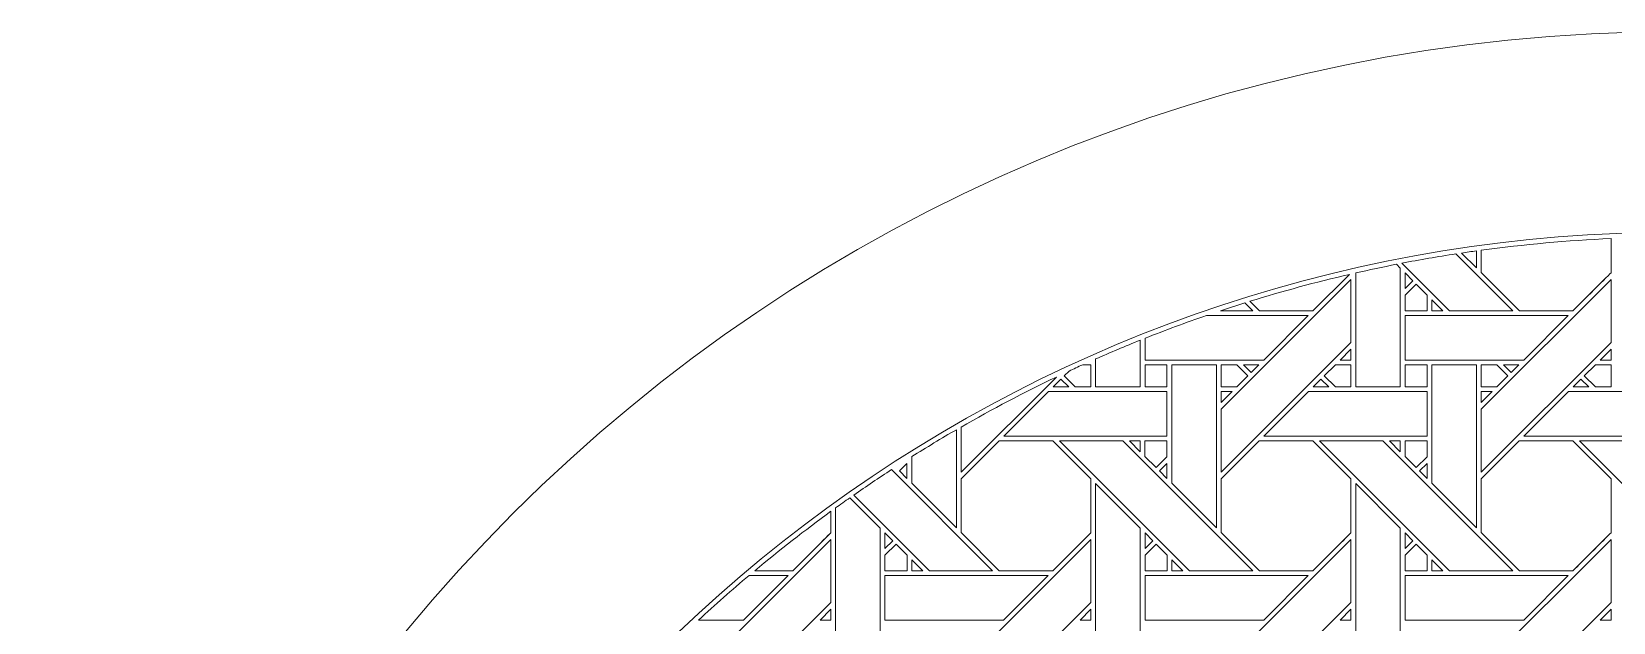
# Model space of a CAD drawing. Header units: inches. Extents: x 6.4 to 18.4, y 3.1 to 15.1.
# Drawn here: x 6.38 to 12.15, y 12.94 to 15.09 of the extents above; entities that cross this region are included whole.
import ezdxf

# ---------------------------------------------------------------- set-up
doc = ezdxf.new("R2010")
doc.units = ezdxf.units.IN
doc.header["$MEASUREMENT"] = 0
doc.layers.add('Design', color=7, linetype='Continuous', lineweight=0)

msp = doc.modelspace()

# ---------------------------------------------------------------- linework, layer by layer
at = {"layer": 'Design'}
for points, knots in [([(12.3829, 15.0948), (9.0691, 15.0948), (6.3829, 12.4085), (6.3829, 9.0948), (6.3829, 5.7811), (9.0691, 3.0948), (12.3829, 3.0948), (15.6966, 3.0948), (18.3829, 5.7811), (18.3829, 9.0948), (18.3829, 12.4085), (15.6966, 15.0948), (12.3829, 15.0948)], [0, 0, 0, 0, 1, 1, 1, 2, 2, 2, 3, 3, 3, 4, 4, 4, 4]), ([(7.399, 10.7636), (7.399, 10.7636), (7.4146, 10.7636), (7.4146, 10.7636), (7.4146, 10.7636), (7.4265, 10.7636), (7.4265, 10.7636), (7.4265, 10.7636), (17.3629, 10.7636), (17.3629, 10.7636), (17.3711, 10.7636), (17.3771, 10.7713), (17.3751, 10.7793), (17.374, 10.7838), (17.3725, 10.7889), (17.3707, 10.7944), (16.6636, 12.8699), (14.6977, 14.3629), (12.3829, 14.3629), (10.0662, 14.3629), (8.0989, 12.8675), (7.3933, 10.7893), (7.3898, 10.779), (7.3884, 10.7717), (7.3905, 10.7675), (7.3918, 10.7649), (7.3945, 10.7636), (7.399, 10.7636)], [0, 0, 0, 0, 1, 1, 1, 2, 2, 2, 3, 3, 3, 4, 4, 4, 5, 5, 5, 6, 6, 6, 7, 7, 7, 8, 8, 8, 9, 9, 9, 9]), ([(11.6717, 14.2969), (11.8275, 14.318), (11.9855, 14.3323), (12.1453, 14.3394), (12.1453, 14.3394), (12.1453, 14.2148), (12.1453, 14.2148), (12.1275, 14.1969), (12.0156, 14.0851), (12.0066, 14.0761), (12.0066, 14.0761), (11.8109, 14.0761), (11.8109, 14.0761), (11.8109, 14.0761), (11.6717, 14.2153), (11.6717, 14.2153), (11.6717, 14.2153), (11.6717, 14.2969), (11.6717, 14.2969)], [0, 0, 0, 0, 1, 1, 1, 2, 2, 2, 3, 3, 3, 4, 4, 4, 5, 5, 5, 6, 6, 6, 6]), ([(11.6717, 14.2969), (11.8275, 14.318), (11.9855, 14.3323), (12.1453, 14.3394), (12.1453, 14.3394), (12.1453, 14.2148), (12.1453, 14.2148), (12.1272, 14.1966), (12.0154, 14.0849), (12.0066, 14.0761), (12.0066, 14.0761), (11.8109, 14.0761), (11.8109, 14.0761), (11.8109, 14.0761), (11.6717, 14.2153), (11.6717, 14.2153), (11.6717, 14.2153), (11.6717, 14.2969), (11.6717, 14.2969)], [0, 0, 0, 0, 1, 1, 1, 2, 2, 2, 3, 3, 3, 4, 4, 4, 5, 5, 5, 6, 6, 6, 6]), ([(11.5791, 14.2836), (11.5791, 14.2836), (11.7867, 14.076), (11.7867, 14.076), (11.7867, 14.076), (11.5556, 14.076), (11.5556, 14.076), (11.5556, 14.076), (11.3822, 14.2495), (11.3822, 14.2495), (11.4475, 14.2621), (11.5131, 14.2735), (11.5791, 14.2836)], [0, 0, 0, 0, 1, 1, 1, 2, 2, 2, 3, 3, 3, 4, 4, 4, 4]), ([(11.6545, 14.2946), (11.6545, 14.2946), (11.6545, 14.2324), (11.6545, 14.2324), (11.6545, 14.2324), (11.6002, 14.2867), (11.6002, 14.2867), (11.6183, 14.2894), (11.6364, 14.2921), (11.6545, 14.2946)], [0, 0, 0, 0, 1, 1, 1, 2, 2, 2, 3, 3, 3, 3]), ([(11.1906, 14.2088), (11.1906, 14.2088), (11.0579, 14.0761), (11.0579, 14.0761), (11.0579, 14.0761), (10.8622, 14.0761), (10.8622, 14.0761), (10.8622, 14.0761), (10.8277, 14.1106), (10.8277, 14.1106), (10.9469, 14.1475), (11.0679, 14.1803), (11.1906, 14.2088)], [0, 0, 0, 0, 1, 1, 1, 2, 2, 2, 3, 3, 3, 4, 4, 4, 4]), ([(11.1906, 14.2088), (11.1906, 14.2088), (11.0579, 14.0761), (11.0579, 14.0761), (11.0579, 14.0761), (10.8622, 14.0761), (10.8622, 14.0761), (10.8622, 14.0761), (10.8277, 14.1106), (10.8277, 14.1106), (10.9469, 14.1475), (11.0679, 14.1803), (11.1906, 14.2088)], [0, 0, 0, 0, 1, 1, 1, 2, 2, 2, 3, 3, 3, 4, 4, 4, 4]), ([(11.2137, 14.214), (11.2631, 14.2253), (11.3127, 14.2358), (11.3626, 14.2456), (11.3626, 14.2456), (11.3765, 14.2317), (11.3765, 14.2317), (11.3765, 14.2317), (11.3765, 13.798), (11.3765, 13.798), (11.3765, 13.798), (11.2137, 13.798), (11.2137, 13.798), (11.2137, 13.798), (11.2137, 14.214), (11.2137, 14.214)], [0, 0, 0, 0, 1, 1, 1, 2, 2, 2, 3, 3, 3, 4, 4, 4, 5, 5, 5, 5]), ([(11.3938, 14.1575), (11.3938, 14.1575), (11.3938, 14.2142), (11.3938, 14.2142), (11.3938, 14.2142), (11.422, 14.1857), (11.422, 14.1857), (11.422, 14.1857), (11.3938, 14.1575), (11.3938, 14.1575)], [0, 0, 0, 0, 1, 1, 1, 2, 2, 2, 3, 3, 3, 3]), ([(11.1966, 13.9603), (11.1966, 13.9603), (10.7229, 13.4866), (10.7229, 13.4866), (10.7229, 13.4866), (10.7229, 13.7167), (10.7229, 13.7167), (10.7229, 13.7167), (11.1966, 14.1903), (11.1966, 14.1903), (11.1966, 14.1903), (11.1966, 13.9603), (11.1966, 13.9603)], [0, 0, 0, 0, 1, 1, 1, 2, 2, 2, 3, 3, 3, 4, 4, 4, 4]), ([(11.3938, 14.1332), (11.3938, 14.1332), (11.4341, 14.1735), (11.4341, 14.1735), (11.4341, 14.1735), (11.4745, 14.1332), (11.4745, 14.1332), (11.4745, 14.1332), (11.4745, 14.0759), (11.4745, 14.0759), (11.4745, 14.0759), (11.3938, 14.0759), (11.3938, 14.0759), (11.3938, 14.0759), (11.3938, 14.1332), (11.3938, 14.1332)], [0, 0, 0, 0, 1, 1, 1, 2, 2, 2, 3, 3, 3, 4, 4, 4, 5, 5, 5, 5]), ([(11.4341, 14.1735), (11.4341, 14.1735), (11.4745, 14.1332), (11.4745, 14.1332), (11.4745, 14.1332), (11.4745, 14.0759), (11.4745, 14.0759), (11.4745, 14.0759), (11.3938, 14.0759), (11.3938, 14.0759), (11.3938, 14.0759), (11.3938, 14.1332), (11.3938, 14.1332), (11.3938, 14.1332), (11.4341, 14.1735), (11.4341, 14.1735)], [0, 0, 0, 0, 1, 1, 1, 2, 2, 2, 3, 3, 3, 4, 4, 4, 5, 5, 5, 5]), ([(12.1453, 13.9603), (12.1453, 13.9603), (11.6717, 13.4866), (11.6717, 13.4866), (11.6717, 13.4866), (11.6717, 13.7167), (11.6717, 13.7167), (11.6717, 13.7167), (12.1453, 14.1903), (12.1453, 14.1903), (12.1453, 14.1903), (12.1453, 13.9603), (12.1453, 13.9603)], [0, 0, 0, 0, 1, 1, 1, 2, 2, 2, 3, 3, 3, 4, 4, 4, 4]), ([(10.8092, 14.1048), (10.8092, 14.1048), (10.838, 14.076), (10.838, 14.076), (10.838, 14.076), (10.7205, 14.076), (10.7205, 14.076), (10.75, 14.0859), (10.7795, 14.0955), (10.8092, 14.1048)], [0, 0, 0, 0, 1, 1, 1, 2, 2, 2, 3, 3, 3, 3]), ([(11.4917, 14.076), (11.4917, 14.076), (11.4917, 14.1158), (11.4917, 14.1158), (11.4917, 14.1158), (11.5314, 14.076), (11.5314, 14.076), (11.5314, 14.076), (11.4917, 14.076), (11.4917, 14.076)], [0, 0, 0, 0, 1, 1, 1, 2, 2, 2, 3, 3, 3, 3]), ([(10.4451, 13.9755), (10.5191, 14.0049), (10.594, 14.0327), (10.6697, 14.0588), (10.6697, 14.0588), (11.0408, 14.0588), (11.0408, 14.0588), (11.0408, 14.0588), (10.8781, 13.8961), (10.8781, 13.8961), (10.8781, 13.8961), (10.4451, 13.8961), (10.4451, 13.8961), (10.4451, 13.8961), (10.4451, 13.9755), (10.4451, 13.9755)], [0, 0, 0, 0, 1, 1, 1, 2, 2, 2, 3, 3, 3, 4, 4, 4, 5, 5, 5, 5]), ([(11.9895, 14.0588), (11.9895, 14.0588), (11.8268, 13.8961), (11.8268, 13.8961), (11.8268, 13.8961), (11.3938, 13.8961), (11.3938, 13.8961), (11.3938, 13.8961), (11.3938, 14.0588), (11.3938, 14.0588), (11.3938, 14.0588), (11.9895, 14.0588), (11.9895, 14.0588)], [0, 0, 0, 0, 1, 1, 1, 2, 2, 2, 3, 3, 3, 4, 4, 4, 4]), ([(10.265, 13.9), (10.3188, 13.9237), (10.3731, 13.9466), (10.4278, 13.9686), (10.4278, 13.9686), (10.4278, 13.798), (10.4278, 13.798), (10.4278, 13.798), (10.265, 13.798), (10.265, 13.798), (10.265, 13.798), (10.265, 13.9), (10.265, 13.9)], [0, 0, 0, 0, 1, 1, 1, 2, 2, 2, 3, 3, 3, 4, 4, 4, 4]), ([(11.1966, 13.8961), (11.1966, 13.8961), (11.1568, 13.8961), (11.1568, 13.8961), (11.1568, 13.8961), (11.1966, 13.9359), (11.1966, 13.9359), (11.1966, 13.9359), (11.1966, 13.8961), (11.1966, 13.8961)], [0, 0, 0, 0, 1, 1, 1, 2, 2, 2, 3, 3, 3, 3]), ([(12.1056, 13.8961), (12.1056, 13.8961), (12.1453, 13.9359), (12.1453, 13.9359), (12.1453, 13.9359), (12.1453, 13.8961), (12.1453, 13.8961), (12.1453, 13.8961), (12.1056, 13.8961), (12.1056, 13.8961)], [0, 0, 0, 0, 1, 1, 1, 2, 2, 2, 3, 3, 3, 3]), ([(10.168, 13.856), (10.1845, 13.8637), (10.2011, 13.8714), (10.2177, 13.8789), (10.2177, 13.8789), (10.2479, 13.8789), (10.2479, 13.8789), (10.2479, 13.8789), (10.2479, 13.7981), (10.2479, 13.7981), (10.2479, 13.7981), (10.1907, 13.7981), (10.1907, 13.7981), (10.1907, 13.7981), (10.1504, 13.8385), (10.1504, 13.8385), (10.1504, 13.8385), (10.168, 13.856), (10.168, 13.856)], [0, 0, 0, 0, 1, 1, 1, 2, 2, 2, 3, 3, 3, 4, 4, 4, 5, 5, 5, 6, 6, 6, 6]), ([(10.168, 13.856), (10.1845, 13.8637), (10.2011, 13.8714), (10.2177, 13.8789), (10.2177, 13.8789), (10.2479, 13.8789), (10.2479, 13.8789), (10.2479, 13.8789), (10.2479, 13.7981), (10.2479, 13.7981), (10.2479, 13.7981), (10.1907, 13.7981), (10.1907, 13.7981), (10.1907, 13.7981), (10.1504, 13.8385), (10.1504, 13.8385), (10.1504, 13.8385), (10.168, 13.856), (10.168, 13.856)], [0, 0, 0, 0, 1, 1, 1, 2, 2, 2, 3, 3, 3, 4, 4, 4, 5, 5, 5, 6, 6, 6, 6]), ([(10.4451, 13.8789), (10.4451, 13.8789), (10.5253, 13.8789), (10.5253, 13.8789), (10.5253, 13.8789), (10.5253, 13.7981), (10.5253, 13.7981), (10.5253, 13.7981), (10.4451, 13.7981), (10.4451, 13.7981), (10.4451, 13.7981), (10.4451, 13.8789), (10.4451, 13.8789)], [0, 0, 0, 0, 1, 1, 1, 2, 2, 2, 3, 3, 3, 4, 4, 4, 4]), ([(10.4451, 13.8789), (10.4451, 13.8789), (10.5253, 13.8789), (10.5253, 13.8789), (10.5253, 13.8789), (10.5253, 13.7981), (10.5253, 13.7981), (10.5253, 13.7981), (10.4451, 13.7981), (10.4451, 13.7981), (10.4451, 13.7981), (10.4451, 13.8789), (10.4451, 13.8789)], [0, 0, 0, 0, 1, 1, 1, 2, 2, 2, 3, 3, 3, 4, 4, 4, 4]), ([(10.5429, 13.4466), (10.5429, 13.4466), (10.5429, 13.8788), (10.5429, 13.8788), (10.5429, 13.8788), (10.7058, 13.8788), (10.7058, 13.8788), (10.7058, 13.8788), (10.7058, 13.2837), (10.7058, 13.2837), (10.7058, 13.2837), (10.5429, 13.4466), (10.5429, 13.4466)], [0, 0, 0, 0, 1, 1, 1, 2, 2, 2, 3, 3, 3, 4, 4, 4, 4]), ([(10.7229, 13.8789), (10.7229, 13.8789), (10.78, 13.8789), (10.78, 13.8789), (10.7851, 13.8738), (10.8159, 13.8429), (10.8203, 13.8385), (10.8203, 13.8385), (10.7799, 13.7981), (10.7799, 13.7981), (10.7799, 13.7981), (10.7229, 13.7981), (10.7229, 13.7981), (10.7229, 13.7981), (10.7229, 13.8789), (10.7229, 13.8789)], [0, 0, 0, 0, 1, 1, 1, 2, 2, 2, 3, 3, 3, 4, 4, 4, 5, 5, 5, 5]), ([(10.8203, 13.8385), (10.8203, 13.8385), (10.7799, 13.7981), (10.7799, 13.7981), (10.7799, 13.7981), (10.7229, 13.7981), (10.7229, 13.7981), (10.7229, 13.7981), (10.7229, 13.8789), (10.7229, 13.8789), (10.7229, 13.8789), (10.78, 13.8789), (10.78, 13.8789), (10.7852, 13.8736), (10.816, 13.8428), (10.8203, 13.8385)], [0, 0, 0, 0, 1, 1, 1, 2, 2, 2, 3, 3, 3, 4, 4, 4, 5, 5, 5, 5]), ([(10.8044, 13.8788), (10.8044, 13.8788), (10.8608, 13.8788), (10.8608, 13.8788), (10.8608, 13.8788), (10.8325, 13.8506), (10.8325, 13.8506), (10.8325, 13.8506), (10.8044, 13.8788), (10.8044, 13.8788)], [0, 0, 0, 0, 1, 1, 1, 2, 2, 2, 3, 3, 3, 3]), ([(11.1966, 13.7981), (11.1966, 13.7981), (11.1395, 13.7981), (11.1395, 13.7981), (11.1395, 13.7981), (11.0991, 13.8385), (11.0991, 13.8385), (11.0991, 13.8385), (11.1396, 13.8789), (11.1396, 13.8789), (11.1396, 13.8789), (11.1966, 13.8789), (11.1966, 13.8789), (11.1966, 13.8789), (11.1966, 13.7981), (11.1966, 13.7981)], [0, 0, 0, 0, 1, 1, 1, 2, 2, 2, 3, 3, 3, 4, 4, 4, 5, 5, 5, 5]), ([(11.0991, 13.8385), (11.0991, 13.8385), (11.1396, 13.8789), (11.1396, 13.8789), (11.1396, 13.8789), (11.1966, 13.8789), (11.1966, 13.8789), (11.1966, 13.8789), (11.1966, 13.7981), (11.1966, 13.7981), (11.1966, 13.7981), (11.1395, 13.7981), (11.1395, 13.7981), (11.1395, 13.7981), (11.0991, 13.8385), (11.0991, 13.8385)], [0, 0, 0, 0, 1, 1, 1, 2, 2, 2, 3, 3, 3, 4, 4, 4, 5, 5, 5, 5]), ([(11.474, 13.7981), (11.474, 13.7981), (11.3938, 13.7981), (11.3938, 13.7981), (11.3938, 13.7981), (11.3938, 13.8789), (11.3938, 13.8789), (11.3938, 13.8789), (11.474, 13.8789), (11.474, 13.8789), (11.474, 13.8789), (11.474, 13.7981), (11.474, 13.7981)], [0, 0, 0, 0, 1, 1, 1, 2, 2, 2, 3, 3, 3, 4, 4, 4, 4]), ([(11.474, 13.8789), (11.474, 13.8789), (11.474, 13.7981), (11.474, 13.7981), (11.474, 13.7981), (11.3938, 13.7981), (11.3938, 13.7981), (11.3938, 13.7981), (11.3938, 13.8789), (11.3938, 13.8789), (11.3938, 13.8789), (11.474, 13.8789), (11.474, 13.8789)], [0, 0, 0, 0, 1, 1, 1, 2, 2, 2, 3, 3, 3, 4, 4, 4, 4]), ([(11.4916, 13.4466), (11.4916, 13.4466), (11.4916, 13.8788), (11.4916, 13.8788), (11.4916, 13.8788), (11.6545, 13.8788), (11.6545, 13.8788), (11.6545, 13.8788), (11.6545, 13.2837), (11.6545, 13.2837), (11.6545, 13.2837), (11.4916, 13.4466), (11.4916, 13.4466)], [0, 0, 0, 0, 1, 1, 1, 2, 2, 2, 3, 3, 3, 4, 4, 4, 4]), ([(11.6717, 13.8789), (11.6717, 13.8789), (11.7287, 13.8789), (11.7287, 13.8789), (11.7339, 13.8738), (11.7646, 13.8429), (11.7691, 13.8385), (11.7691, 13.8385), (11.7286, 13.7981), (11.7286, 13.7981), (11.7286, 13.7981), (11.6717, 13.7981), (11.6717, 13.7981), (11.6717, 13.7981), (11.6717, 13.8789), (11.6717, 13.8789)], [0, 0, 0, 0, 1, 1, 1, 2, 2, 2, 3, 3, 3, 4, 4, 4, 5, 5, 5, 5]), ([(11.6717, 13.7981), (11.6717, 13.7981), (11.6717, 13.8789), (11.6717, 13.8789), (11.6717, 13.8789), (11.7287, 13.8789), (11.7287, 13.8789), (11.7338, 13.8738), (11.7646, 13.843), (11.7691, 13.8385), (11.7691, 13.8385), (11.7286, 13.7981), (11.7286, 13.7981), (11.7286, 13.7981), (11.6717, 13.7981), (11.6717, 13.7981)], [0, 0, 0, 0, 1, 1, 1, 2, 2, 2, 3, 3, 3, 4, 4, 4, 5, 5, 5, 5]), ([(11.7531, 13.8788), (11.7531, 13.8788), (11.8096, 13.8788), (11.8096, 13.8788), (11.8096, 13.8788), (11.7813, 13.8506), (11.7813, 13.8506), (11.7813, 13.8506), (11.7531, 13.8788), (11.7531, 13.8788)], [0, 0, 0, 0, 1, 1, 1, 2, 2, 2, 3, 3, 3, 3]), ([(12.1453, 13.7981), (12.1453, 13.7981), (12.0882, 13.7981), (12.0882, 13.7981), (12.0882, 13.7981), (12.0479, 13.8385), (12.0479, 13.8385), (12.0479, 13.8385), (12.0883, 13.8789), (12.0883, 13.8789), (12.0883, 13.8789), (12.1453, 13.8789), (12.1453, 13.8789), (12.1453, 13.8789), (12.1453, 13.7981), (12.1453, 13.7981)], [0, 0, 0, 0, 1, 1, 1, 2, 2, 2, 3, 3, 3, 4, 4, 4, 5, 5, 5, 5]), ([(12.1453, 13.8789), (12.1453, 13.8789), (12.1453, 13.7981), (12.1453, 13.7981), (12.1453, 13.7981), (12.0882, 13.7981), (12.0882, 13.7981), (12.0882, 13.7981), (12.0479, 13.8385), (12.0479, 13.8385), (12.0479, 13.8385), (12.0883, 13.8789), (12.0883, 13.8789), (12.0883, 13.8789), (12.1453, 13.8789), (12.1453, 13.8789)], [0, 0, 0, 0, 1, 1, 1, 2, 2, 2, 3, 3, 3, 4, 4, 4, 5, 5, 5, 5]), ([(9.7742, 13.6518), (9.8875, 13.7168), (10.0034, 13.7776), (10.1218, 13.8342), (10.1218, 13.8342), (9.7742, 13.4866), (9.7742, 13.4866), (9.7742, 13.4866), (9.7742, 13.6518), (9.7742, 13.6518)], [0, 0, 0, 0, 1, 1, 1, 2, 2, 2, 3, 3, 3, 3]), ([(10.1666, 13.798), (10.1666, 13.798), (10.11, 13.798), (10.11, 13.798), (10.11, 13.798), (10.1383, 13.8263), (10.1383, 13.8263), (10.1383, 13.8263), (10.1666, 13.798), (10.1666, 13.798)], [0, 0, 0, 0, 1, 1, 1, 2, 2, 2, 3, 3, 3, 3]), ([(11.1153, 13.798), (11.1153, 13.798), (11.0588, 13.798), (11.0588, 13.798), (11.0588, 13.798), (11.087, 13.8263), (11.087, 13.8263), (11.087, 13.8263), (11.1153, 13.798), (11.1153, 13.798)], [0, 0, 0, 0, 1, 1, 1, 2, 2, 2, 3, 3, 3, 3]), ([(12.064, 13.798), (12.064, 13.798), (12.0075, 13.798), (12.0075, 13.798), (12.0075, 13.798), (12.0358, 13.8263), (12.0358, 13.8263), (12.0358, 13.8263), (12.064, 13.798), (12.064, 13.798)], [0, 0, 0, 0, 1, 1, 1, 2, 2, 2, 3, 3, 3, 3]), ([(9.9301, 13.6181), (9.9301, 13.6181), (10.0929, 13.7809), (10.0929, 13.7809), (10.0929, 13.7809), (10.5253, 13.7809), (10.5253, 13.7809), (10.5253, 13.7809), (10.5253, 13.6181), (10.5253, 13.6181), (10.5253, 13.6181), (9.9301, 13.6181), (9.9301, 13.6181)], [0, 0, 0, 0, 1, 1, 1, 2, 2, 2, 3, 3, 3, 4, 4, 4, 4]), ([(10.7628, 13.7809), (10.7628, 13.7809), (10.7229, 13.7411), (10.7229, 13.7411), (10.7229, 13.7411), (10.7229, 13.7809), (10.7229, 13.7809), (10.7229, 13.7809), (10.7628, 13.7809), (10.7628, 13.7809)], [0, 0, 0, 0, 1, 1, 1, 2, 2, 2, 3, 3, 3, 3]), ([(11.4741, 13.7809), (11.4741, 13.7809), (11.4741, 13.6181), (11.4741, 13.6181), (11.4741, 13.6181), (10.8788, 13.6181), (10.8788, 13.6181), (10.8788, 13.6181), (11.0416, 13.7809), (11.0416, 13.7809), (11.0416, 13.7809), (11.4741, 13.7809), (11.4741, 13.7809)], [0, 0, 0, 0, 1, 1, 1, 2, 2, 2, 3, 3, 3, 4, 4, 4, 4]), ([(11.7115, 13.7809), (11.7115, 13.7809), (11.6717, 13.7411), (11.6717, 13.7411), (11.6717, 13.7411), (11.6717, 13.7809), (11.6717, 13.7809), (11.6717, 13.7809), (11.7115, 13.7809), (11.7115, 13.7809)], [0, 0, 0, 0, 1, 1, 1, 2, 2, 2, 3, 3, 3, 3]), ([(12.4228, 13.7809), (12.4228, 13.7809), (12.4228, 13.6181), (12.4228, 13.6181), (12.4228, 13.6181), (11.8275, 13.6181), (11.8275, 13.6181), (11.8275, 13.6181), (11.9904, 13.7809), (11.9904, 13.7809), (11.9904, 13.7809), (12.4228, 13.7809), (12.4228, 13.7809)], [0, 0, 0, 0, 1, 1, 1, 2, 2, 2, 3, 3, 3, 4, 4, 4, 4]), ([(9.5942, 13.5436), (9.6478, 13.5773), (9.7021, 13.6101), (9.7571, 13.6419), (9.7571, 13.6419), (9.7571, 13.2837), (9.7571, 13.2837), (9.7571, 13.2837), (9.5942, 13.4466), (9.5942, 13.4466), (9.5942, 13.4466), (9.5942, 13.5436), (9.5942, 13.5436)], [0, 0, 0, 0, 1, 1, 1, 2, 2, 2, 3, 3, 3, 4, 4, 4, 4]), ([(9.7742, 13.4623), (9.7742, 13.4623), (9.9129, 13.601), (9.9129, 13.601), (9.9129, 13.601), (10.1091, 13.601), (10.1091, 13.601), (10.1091, 13.601), (10.2478, 13.4623), (10.2478, 13.4623), (10.2478, 13.4623), (10.2478, 13.2661), (10.2478, 13.2661), (10.23, 13.2481), (10.1181, 13.1364), (10.1091, 13.1274), (10.1091, 13.1274), (9.9134, 13.1274), (9.9134, 13.1274), (9.9134, 13.1274), (9.7742, 13.2666), (9.7742, 13.2666), (9.7742, 13.2666), (9.7742, 13.4623), (9.7742, 13.4623)], [0, 0, 0, 0, 1, 1, 1, 2, 2, 2, 3, 3, 3, 4, 4, 4, 5, 5, 5, 6, 6, 6, 7, 7, 7, 8, 8, 8, 8]), ([(9.7742, 13.4623), (9.7742, 13.4623), (9.9129, 13.601), (9.9129, 13.601), (9.9129, 13.601), (10.1091, 13.601), (10.1091, 13.601), (10.1091, 13.601), (10.2478, 13.4623), (10.2478, 13.4623), (10.2478, 13.4623), (10.2478, 13.2661), (10.2478, 13.2661), (10.23, 13.248), (10.118, 13.1363), (10.1091, 13.1274), (10.1091, 13.1274), (9.9134, 13.1274), (9.9134, 13.1274), (9.9134, 13.1274), (9.7742, 13.2666), (9.7742, 13.2666), (9.7742, 13.2666), (9.7742, 13.4623), (9.7742, 13.4623)], [0, 0, 0, 0, 1, 1, 1, 2, 2, 2, 3, 3, 3, 4, 4, 4, 5, 5, 5, 6, 6, 6, 7, 7, 7, 8, 8, 8, 8]), ([(10.3643, 13.601), (10.3643, 13.601), (10.838, 13.1273), (10.838, 13.1273), (10.838, 13.1273), (10.6069, 13.1273), (10.6069, 13.1273), (10.6069, 13.1273), (10.1334, 13.601), (10.1334, 13.601), (10.1334, 13.601), (10.3643, 13.601), (10.3643, 13.601)], [0, 0, 0, 0, 1, 1, 1, 2, 2, 2, 3, 3, 3, 4, 4, 4, 4]), ([(10.4279, 13.601), (10.4279, 13.601), (10.4279, 13.5611), (10.4279, 13.5611), (10.4279, 13.5611), (10.3884, 13.601), (10.3884, 13.601), (10.3884, 13.601), (10.4279, 13.601), (10.4279, 13.601)], [0, 0, 0, 0, 1, 1, 1, 2, 2, 2, 3, 3, 3, 3]), ([(10.445, 13.601), (10.445, 13.601), (10.5253, 13.601), (10.5253, 13.601), (10.5253, 13.601), (10.5253, 13.5434), (10.5253, 13.5434), (10.5253, 13.5434), (10.4854, 13.5035), (10.4854, 13.5035), (10.4854, 13.5035), (10.445, 13.5438), (10.445, 13.5438), (10.445, 13.5438), (10.445, 13.601), (10.445, 13.601)], [0, 0, 0, 0, 1, 1, 1, 2, 2, 2, 3, 3, 3, 4, 4, 4, 5, 5, 5, 5]), ([(10.4854, 13.5035), (10.4854, 13.5035), (10.445, 13.5438), (10.445, 13.5438), (10.445, 13.5438), (10.445, 13.601), (10.445, 13.601), (10.445, 13.601), (10.5253, 13.601), (10.5253, 13.601), (10.5253, 13.601), (10.5253, 13.5434), (10.5253, 13.5434), (10.5253, 13.5434), (10.4854, 13.5035), (10.4854, 13.5035)], [0, 0, 0, 0, 1, 1, 1, 2, 2, 2, 3, 3, 3, 4, 4, 4, 5, 5, 5, 5]), ([(10.7229, 13.4623), (10.7229, 13.4623), (10.8616, 13.601), (10.8616, 13.601), (10.8616, 13.601), (11.0578, 13.601), (11.0578, 13.601), (11.0578, 13.601), (11.1966, 13.4623), (11.1966, 13.4623), (11.1966, 13.4623), (11.1966, 13.2661), (11.1966, 13.2661), (11.1788, 13.2481), (11.0669, 13.1364), (11.0579, 13.1274), (11.0579, 13.1274), (10.8622, 13.1274), (10.8622, 13.1274), (10.8622, 13.1274), (10.7229, 13.2666), (10.7229, 13.2666), (10.7229, 13.2666), (10.7229, 13.4623), (10.7229, 13.4623)], [0, 0, 0, 0, 1, 1, 1, 2, 2, 2, 3, 3, 3, 4, 4, 4, 5, 5, 5, 6, 6, 6, 7, 7, 7, 8, 8, 8, 8]), ([(11.0578, 13.601), (11.0578, 13.601), (11.1966, 13.4623), (11.1966, 13.4623), (11.1966, 13.4623), (11.1966, 13.2661), (11.1966, 13.2661), (11.1787, 13.248), (11.0668, 13.1363), (11.0579, 13.1274), (11.0579, 13.1274), (10.8622, 13.1274), (10.8622, 13.1274), (10.8622, 13.1274), (10.7229, 13.2666), (10.7229, 13.2666), (10.7229, 13.2666), (10.7229, 13.4623), (10.7229, 13.4623), (10.7229, 13.4623), (10.8616, 13.601), (10.8616, 13.601), (10.8616, 13.601), (11.0578, 13.601), (11.0578, 13.601)], [0, 0, 0, 0, 1, 1, 1, 2, 2, 2, 3, 3, 3, 4, 4, 4, 5, 5, 5, 6, 6, 6, 7, 7, 7, 8, 8, 8, 8]), ([(11.7867, 13.1273), (11.7867, 13.1273), (11.5556, 13.1273), (11.5556, 13.1273), (11.5556, 13.1273), (11.0821, 13.601), (11.0821, 13.601), (11.0821, 13.601), (11.313, 13.601), (11.313, 13.601), (11.313, 13.601), (11.7867, 13.1273), (11.7867, 13.1273)], [0, 0, 0, 0, 1, 1, 1, 2, 2, 2, 3, 3, 3, 4, 4, 4, 4]), ([(11.3372, 13.601), (11.3372, 13.601), (11.3766, 13.601), (11.3766, 13.601), (11.3766, 13.601), (11.3766, 13.5611), (11.3766, 13.5611), (11.3766, 13.5611), (11.3372, 13.601), (11.3372, 13.601)], [0, 0, 0, 0, 1, 1, 1, 2, 2, 2, 3, 3, 3, 3]), ([(11.3938, 13.601), (11.3938, 13.601), (11.474, 13.601), (11.474, 13.601), (11.474, 13.601), (11.474, 13.5434), (11.474, 13.5434), (11.474, 13.5434), (11.4341, 13.5035), (11.4341, 13.5035), (11.4341, 13.5035), (11.3938, 13.5438), (11.3938, 13.5438), (11.3938, 13.5438), (11.3938, 13.601), (11.3938, 13.601)], [0, 0, 0, 0, 1, 1, 1, 2, 2, 2, 3, 3, 3, 4, 4, 4, 5, 5, 5, 5]), ([(11.474, 13.5434), (11.474, 13.5434), (11.4341, 13.5035), (11.4341, 13.5035), (11.4341, 13.5035), (11.3938, 13.5438), (11.3938, 13.5438), (11.3938, 13.5438), (11.3938, 13.601), (11.3938, 13.601), (11.3938, 13.601), (11.474, 13.601), (11.474, 13.601), (11.474, 13.601), (11.474, 13.5434), (11.474, 13.5434)], [0, 0, 0, 0, 1, 1, 1, 2, 2, 2, 3, 3, 3, 4, 4, 4, 5, 5, 5, 5]), ([(11.6717, 13.4623), (11.6717, 13.4623), (11.8104, 13.601), (11.8104, 13.601), (11.8104, 13.601), (12.0066, 13.601), (12.0066, 13.601), (12.0066, 13.601), (12.1453, 13.4623), (12.1453, 13.4623), (12.1453, 13.4623), (12.1453, 13.2661), (12.1453, 13.2661), (12.1275, 13.2481), (12.0156, 13.1364), (12.0066, 13.1274), (12.0066, 13.1274), (11.8109, 13.1274), (11.8109, 13.1274), (11.8109, 13.1274), (11.6717, 13.2666), (11.6717, 13.2666), (11.6717, 13.2666), (11.6717, 13.4623), (11.6717, 13.4623)], [0, 0, 0, 0, 1, 1, 1, 2, 2, 2, 3, 3, 3, 4, 4, 4, 5, 5, 5, 6, 6, 6, 7, 7, 7, 8, 8, 8, 8]), ([(12.0066, 13.601), (12.0066, 13.601), (12.1453, 13.4623), (12.1453, 13.4623), (12.1453, 13.4623), (12.1453, 13.2661), (12.1453, 13.2661), (12.1277, 13.2483), (12.0157, 13.1365), (12.0066, 13.1274), (12.0066, 13.1274), (11.8109, 13.1274), (11.8109, 13.1274), (11.8109, 13.1274), (11.6717, 13.2666), (11.6717, 13.2666), (11.6717, 13.2666), (11.6717, 13.4623), (11.6717, 13.4623), (11.6717, 13.4623), (11.8104, 13.601), (11.8104, 13.601), (11.8104, 13.601), (12.0066, 13.601), (12.0066, 13.601)], [0, 0, 0, 0, 1, 1, 1, 2, 2, 2, 3, 3, 3, 4, 4, 4, 5, 5, 5, 6, 6, 6, 7, 7, 7, 8, 8, 8, 8]), ([(12.7354, 13.1273), (12.7354, 13.1273), (12.5044, 13.1273), (12.5044, 13.1273), (12.5044, 13.1273), (12.0308, 13.601), (12.0308, 13.601), (12.0308, 13.601), (12.2618, 13.601), (12.2618, 13.601), (12.2618, 13.601), (12.7354, 13.1273), (12.7354, 13.1273)], [0, 0, 0, 0, 1, 1, 1, 2, 2, 2, 3, 3, 3, 4, 4, 4, 4]), ([(9.5766, 13.5191), (9.5766, 13.5191), (9.5766, 13.464), (9.5766, 13.464), (9.5766, 13.464), (9.5488, 13.4913), (9.5488, 13.4913), (9.5488, 13.4913), (9.5766, 13.5191), (9.5766, 13.5191)], [0, 0, 0, 0, 1, 1, 1, 2, 2, 2, 3, 3, 3, 3]), ([(10.5253, 13.5191), (10.5253, 13.5191), (10.5253, 13.464), (10.5253, 13.464), (10.5253, 13.464), (10.4976, 13.4913), (10.4976, 13.4913), (10.4976, 13.4913), (10.5253, 13.5191), (10.5253, 13.5191)], [0, 0, 0, 0, 1, 1, 1, 2, 2, 2, 3, 3, 3, 3]), ([(11.4741, 13.5191), (11.4741, 13.5191), (11.4741, 13.464), (11.4741, 13.464), (11.4741, 13.464), (11.4463, 13.4913), (11.4463, 13.4913), (11.4463, 13.4913), (11.4741, 13.5191), (11.4741, 13.5191)], [0, 0, 0, 0, 1, 1, 1, 2, 2, 2, 3, 3, 3, 3]), ([(9.5203, 13.4963), (9.5203, 13.4963), (9.8892, 13.1273), (9.8892, 13.1273), (9.8892, 13.1273), (9.6582, 13.1273), (9.6582, 13.1273), (9.6582, 13.1273), (9.3823, 13.4033), (9.3823, 13.4033), (9.4278, 13.435), (9.4738, 13.466), (9.5203, 13.4963)], [0, 0, 0, 0, 1, 1, 1, 2, 2, 2, 3, 3, 3, 4, 4, 4, 4]), ([(9.3163, 13.3564), (9.3335, 13.3689), (9.3508, 13.3812), (9.3682, 13.3934), (9.3682, 13.3934), (9.4791, 13.283), (9.4791, 13.283), (9.4791, 13.283), (9.4791, 12.8493), (9.4791, 12.8493), (9.4791, 12.8493), (9.3163, 12.8493), (9.3163, 12.8493), (9.3163, 12.8493), (9.3163, 13.3564), (9.3163, 13.3564)], [0, 0, 0, 0, 1, 1, 1, 2, 2, 2, 3, 3, 3, 4, 4, 4, 5, 5, 5, 5]), ([(10.265, 12.8493), (10.265, 12.8493), (10.265, 13.4452), (10.265, 13.4452), (10.265, 13.4452), (10.4278, 13.283), (10.4278, 13.283), (10.4278, 13.283), (10.4278, 12.8493), (10.4278, 12.8493), (10.4278, 12.8493), (10.265, 12.8493), (10.265, 12.8493)], [0, 0, 0, 0, 1, 1, 1, 2, 2, 2, 3, 3, 3, 4, 4, 4, 4]), ([(11.2137, 12.8493), (11.2137, 12.8493), (11.2137, 13.4452), (11.2137, 13.4452), (11.2137, 13.4452), (11.3765, 13.283), (11.3765, 13.283), (11.3765, 13.283), (11.3765, 12.8493), (11.3765, 12.8493), (11.3765, 12.8493), (11.2137, 12.8493), (11.2137, 12.8493)], [0, 0, 0, 0, 1, 1, 1, 2, 2, 2, 3, 3, 3, 4, 4, 4, 4]), ([(9.2991, 13.3441), (9.2991, 13.3441), (9.2991, 13.2661), (9.2991, 13.2661), (9.2813, 13.2481), (9.1694, 13.1364), (9.1604, 13.1274), (9.1604, 13.1274), (9.0212, 13.1274), (9.0212, 13.1274), (9.1113, 13.2026), (9.204, 13.2749), (9.2991, 13.3441)], [0, 0, 0, 0, 1, 1, 1, 2, 2, 2, 3, 3, 3, 4, 4, 4, 4]), ([(9.2991, 13.3441), (9.2991, 13.3441), (9.2991, 13.2661), (9.2991, 13.2661), (9.2815, 13.2483), (9.1695, 13.1365), (9.1604, 13.1274), (9.1604, 13.1274), (9.0212, 13.1274), (9.0212, 13.1274), (9.1113, 13.2026), (9.204, 13.2749), (9.2991, 13.3441)], [0, 0, 0, 0, 1, 1, 1, 2, 2, 2, 3, 3, 3, 4, 4, 4, 4]), ([(9.2992, 13.0116), (9.2992, 13.0116), (8.8255, 12.5379), (8.8255, 12.5379), (8.8255, 12.5379), (8.8255, 12.768), (8.8255, 12.768), (8.8255, 12.768), (9.2992, 13.2416), (9.2992, 13.2416), (9.2992, 13.2416), (9.2992, 13.0116), (9.2992, 13.0116)], [0, 0, 0, 0, 1, 1, 1, 2, 2, 2, 3, 3, 3, 4, 4, 4, 4]), ([(9.4963, 13.1844), (9.4963, 13.1844), (9.5367, 13.2247), (9.5367, 13.2247), (9.5367, 13.2247), (9.577, 13.1844), (9.577, 13.1844), (9.577, 13.1844), (9.577, 13.1271), (9.577, 13.1271), (9.577, 13.1271), (9.4963, 13.1271), (9.4963, 13.1271), (9.4963, 13.1271), (9.4963, 13.1844), (9.4963, 13.1844)], [0, 0, 0, 0, 1, 1, 1, 2, 2, 2, 3, 3, 3, 4, 4, 4, 5, 5, 5, 5]), ([(9.5367, 13.2247), (9.5367, 13.2247), (9.577, 13.1844), (9.577, 13.1844), (9.577, 13.1844), (9.577, 13.1271), (9.577, 13.1271), (9.577, 13.1271), (9.4963, 13.1271), (9.4963, 13.1271), (9.4963, 13.1271), (9.4963, 13.1844), (9.4963, 13.1844), (9.4963, 13.1844), (9.5367, 13.2247), (9.5367, 13.2247)], [0, 0, 0, 0, 1, 1, 1, 2, 2, 2, 3, 3, 3, 4, 4, 4, 5, 5, 5, 5]), ([(9.4964, 13.2088), (9.4964, 13.2088), (9.4964, 13.2655), (9.4964, 13.2655), (9.4964, 13.2655), (9.5246, 13.2369), (9.5246, 13.2369), (9.5246, 13.2369), (9.4964, 13.2088), (9.4964, 13.2088)], [0, 0, 0, 0, 1, 1, 1, 2, 2, 2, 3, 3, 3, 3]), ([(10.2479, 13.0116), (10.2479, 13.0116), (9.7742, 12.5379), (9.7742, 12.5379), (9.7742, 12.5379), (9.7742, 12.768), (9.7742, 12.768), (9.7742, 12.768), (10.2479, 13.2416), (10.2479, 13.2416), (10.2479, 13.2416), (10.2479, 13.0116), (10.2479, 13.0116)], [0, 0, 0, 0, 1, 1, 1, 2, 2, 2, 3, 3, 3, 4, 4, 4, 4]), ([(10.4451, 13.2088), (10.4451, 13.2088), (10.4451, 13.2655), (10.4451, 13.2655), (10.4451, 13.2655), (10.4733, 13.2369), (10.4733, 13.2369), (10.4733, 13.2369), (10.4451, 13.2088), (10.4451, 13.2088)], [0, 0, 0, 0, 1, 1, 1, 2, 2, 2, 3, 3, 3, 3]), ([(10.5257, 13.1271), (10.5257, 13.1271), (10.4451, 13.1271), (10.4451, 13.1271), (10.4451, 13.1271), (10.4451, 13.1844), (10.4451, 13.1844), (10.4451, 13.1844), (10.4854, 13.2247), (10.4854, 13.2247), (10.4854, 13.2247), (10.5257, 13.1844), (10.5257, 13.1844), (10.5257, 13.1844), (10.5257, 13.1271), (10.5257, 13.1271)], [0, 0, 0, 0, 1, 1, 1, 2, 2, 2, 3, 3, 3, 4, 4, 4, 5, 5, 5, 5]), ([(10.4854, 13.2247), (10.4854, 13.2247), (10.5257, 13.1844), (10.5257, 13.1844), (10.5257, 13.1844), (10.5257, 13.1271), (10.5257, 13.1271), (10.5257, 13.1271), (10.4451, 13.1271), (10.4451, 13.1271), (10.4451, 13.1271), (10.4451, 13.1844), (10.4451, 13.1844), (10.4451, 13.1844), (10.4854, 13.2247), (10.4854, 13.2247)], [0, 0, 0, 0, 1, 1, 1, 2, 2, 2, 3, 3, 3, 4, 4, 4, 5, 5, 5, 5]), ([(11.1966, 13.0116), (11.1966, 13.0116), (10.7229, 12.5379), (10.7229, 12.5379), (10.7229, 12.5379), (10.7229, 12.768), (10.7229, 12.768), (10.7229, 12.768), (11.1966, 13.2416), (11.1966, 13.2416), (11.1966, 13.2416), (11.1966, 13.0116), (11.1966, 13.0116)], [0, 0, 0, 0, 1, 1, 1, 2, 2, 2, 3, 3, 3, 4, 4, 4, 4]), ([(11.3938, 13.2088), (11.3938, 13.2088), (11.3938, 13.2655), (11.3938, 13.2655), (11.3938, 13.2655), (11.422, 13.2369), (11.422, 13.2369), (11.422, 13.2369), (11.3938, 13.2088), (11.3938, 13.2088)], [0, 0, 0, 0, 1, 1, 1, 2, 2, 2, 3, 3, 3, 3]), ([(11.4745, 13.1844), (11.4745, 13.1844), (11.4745, 13.1271), (11.4745, 13.1271), (11.4745, 13.1271), (11.3938, 13.1271), (11.3938, 13.1271), (11.3938, 13.1271), (11.3938, 13.1844), (11.3938, 13.1844), (11.3938, 13.1844), (11.4341, 13.2247), (11.4341, 13.2247), (11.4341, 13.2247), (11.4745, 13.1844), (11.4745, 13.1844)], [0, 0, 0, 0, 1, 1, 1, 2, 2, 2, 3, 3, 3, 4, 4, 4, 5, 5, 5, 5]), ([(11.4341, 13.2247), (11.4341, 13.2247), (11.4745, 13.1844), (11.4745, 13.1844), (11.4745, 13.1844), (11.4745, 13.1271), (11.4745, 13.1271), (11.4745, 13.1271), (11.3938, 13.1271), (11.3938, 13.1271), (11.3938, 13.1271), (11.3938, 13.1844), (11.3938, 13.1844), (11.3938, 13.1844), (11.4341, 13.2247), (11.4341, 13.2247)], [0, 0, 0, 0, 1, 1, 1, 2, 2, 2, 3, 3, 3, 4, 4, 4, 5, 5, 5, 5]), ([(12.1453, 13.0116), (12.1453, 13.0116), (11.6717, 12.5379), (11.6717, 12.5379), (11.6717, 12.5379), (11.6717, 12.768), (11.6717, 12.768), (11.6717, 12.768), (12.1453, 13.2416), (12.1453, 13.2416), (12.1453, 13.2416), (12.1453, 13.0116), (12.1453, 13.0116)], [0, 0, 0, 0, 1, 1, 1, 2, 2, 2, 3, 3, 3, 4, 4, 4, 4]), ([(9.5943, 13.1273), (9.5943, 13.1273), (9.5943, 13.1671), (9.5943, 13.1671), (9.5943, 13.1671), (9.634, 13.1273), (9.634, 13.1273), (9.634, 13.1273), (9.5943, 13.1273), (9.5943, 13.1273)], [0, 0, 0, 0, 1, 1, 1, 2, 2, 2, 3, 3, 3, 3]), ([(10.543, 13.1273), (10.543, 13.1273), (10.543, 13.1671), (10.543, 13.1671), (10.543, 13.1671), (10.5827, 13.1273), (10.5827, 13.1273), (10.5827, 13.1273), (10.543, 13.1273), (10.543, 13.1273)], [0, 0, 0, 0, 1, 1, 1, 2, 2, 2, 3, 3, 3, 3]), ([(11.4917, 13.1273), (11.4917, 13.1273), (11.4917, 13.1671), (11.4917, 13.1671), (11.4917, 13.1671), (11.5314, 13.1273), (11.5314, 13.1273), (11.5314, 13.1273), (11.4917, 13.1273), (11.4917, 13.1273)], [0, 0, 0, 0, 1, 1, 1, 2, 2, 2, 3, 3, 3, 3]), ([(9.0004, 13.1101), (9.0004, 13.1101), (9.1433, 13.1101), (9.1433, 13.1101), (9.1433, 13.1101), (8.9806, 12.9474), (8.9806, 12.9474), (8.9806, 12.9474), (8.8164, 12.9474), (8.8164, 12.9474), (8.8765, 13.003), (8.9378, 13.0573), (9.0004, 13.1101)], [0, 0, 0, 0, 1, 1, 1, 2, 2, 2, 3, 3, 3, 4, 4, 4, 4]), ([(10.0921, 13.1101), (10.0921, 13.1101), (9.9293, 12.9474), (9.9293, 12.9474), (9.9293, 12.9474), (9.4964, 12.9474), (9.4964, 12.9474), (9.4964, 12.9474), (9.4964, 13.1101), (9.4964, 13.1101), (9.4964, 13.1101), (10.0921, 13.1101), (10.0921, 13.1101)], [0, 0, 0, 0, 1, 1, 1, 2, 2, 2, 3, 3, 3, 4, 4, 4, 4]), ([(11.0408, 13.1101), (11.0408, 13.1101), (10.8781, 12.9474), (10.8781, 12.9474), (10.8781, 12.9474), (10.4451, 12.9474), (10.4451, 12.9474), (10.4451, 12.9474), (10.4451, 13.1101), (10.4451, 13.1101), (10.4451, 13.1101), (11.0408, 13.1101), (11.0408, 13.1101)], [0, 0, 0, 0, 1, 1, 1, 2, 2, 2, 3, 3, 3, 4, 4, 4, 4]), ([(11.8268, 12.9474), (11.8268, 12.9474), (11.3938, 12.9474), (11.3938, 12.9474), (11.3938, 12.9474), (11.3938, 13.1101), (11.3938, 13.1101), (11.3938, 13.1101), (11.9895, 13.1101), (11.9895, 13.1101), (11.9895, 13.1101), (11.8268, 12.9474), (11.8268, 12.9474)], [0, 0, 0, 0, 1, 1, 1, 2, 2, 2, 3, 3, 3, 4, 4, 4, 4]), ([(9.2992, 12.9474), (9.2992, 12.9474), (9.2594, 12.9474), (9.2594, 12.9474), (9.2594, 12.9474), (9.2992, 12.9872), (9.2992, 12.9872), (9.2992, 12.9872), (9.2992, 12.9474), (9.2992, 12.9474)], [0, 0, 0, 0, 1, 1, 1, 2, 2, 2, 3, 3, 3, 3]), ([(10.2081, 12.9474), (10.2081, 12.9474), (10.2479, 12.9872), (10.2479, 12.9872), (10.2479, 12.9872), (10.2479, 12.9474), (10.2479, 12.9474), (10.2479, 12.9474), (10.2081, 12.9474), (10.2081, 12.9474)], [0, 0, 0, 0, 1, 1, 1, 2, 2, 2, 3, 3, 3, 3]), ([(11.1568, 12.9474), (11.1568, 12.9474), (11.1966, 12.9872), (11.1966, 12.9872), (11.1966, 12.9872), (11.1966, 12.9474), (11.1966, 12.9474), (11.1966, 12.9474), (11.1568, 12.9474), (11.1568, 12.9474)], [0, 0, 0, 0, 1, 1, 1, 2, 2, 2, 3, 3, 3, 3]), ([(12.1056, 12.9474), (12.1056, 12.9474), (12.1453, 12.9872), (12.1453, 12.9872), (12.1453, 12.9872), (12.1453, 12.9474), (12.1453, 12.9474), (12.1453, 12.9474), (12.1056, 12.9474), (12.1056, 12.9474)], [0, 0, 0, 0, 1, 1, 1, 2, 2, 2, 3, 3, 3, 3])]:
    msp.add_open_spline(points, degree=3, knots=knots, dxfattribs=at)

doc.saveas('drawing.dxf')
